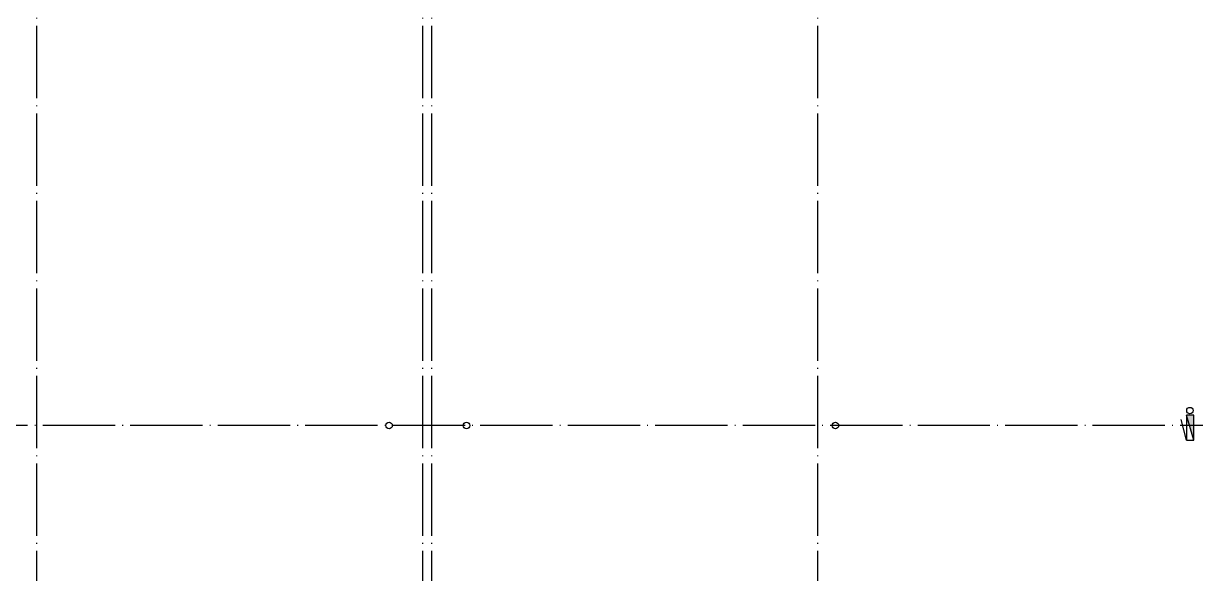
# Model space of a CAD drawing. Extents: x 6843040 to 15500510, y -6507076 to -4940511.
# Drawn here: x 8927249 to 8959670, y -5514608 to -5499395 of the extents above; entities that cross this region are included whole.
import ezdxf

# ---------------------------------------------------------------- set-up
doc = ezdxf.new("R2010")
doc.units = 0
doc.header["$LTSCALE"] = 1000
doc.header["$MEASUREMENT"] = 0
doc.linetypes.add('DOTE', pattern=[2.42, 2, -0.2, 0.02, -0.2])
for name, color, linetype in [('DOTE', 8, 'DOTE'), ('EQUIP_消火栓', 7, 'Continuous'), ('plan-1', 40, 'Continuous'), ('VPIPE-消防', 1, 'Continuous'), ('VPIPE-雨水', 4, 'Continuous')]:
    doc.layers.add(name, color=color, linetype=linetype)

# ---------------------------------------------------------------- blocks, each defined once
blk = doc.blocks.new('$TWTSYS$00000508')
for p, q in [((-0.5, 0.5), (0.324, 1.224)), ((-0.5, 0.5), (-0.5, -0.5)), ((-0.5, -0.5), (0.5, 0.5)), ((0.5, 0.5), (-0.5, 0.5)), ((0.5, -0.5), (0.5, 0.5)), ((-0.5, -0.5), (0.5, -0.5))]:
    blk.add_line(p, q)
blk.add_solid([(0.5, -0.5), (0.5, 0.5), (-0.5, -0.5)])
blk = doc.blocks.new('六层排水消防0922')
at = {"layer": 'VPIPE-消防'}
blk.add_circle((8959515, -5510101), 90, dxfattribs=at)
at = {"layer": 'VPIPE-雨水'}
for centre in [(8937361, -5510511), (8939506, -5510511), (8949707, -5510511)]:
    blk.add_circle(centre, 90, dxfattribs=at)
at = {"layer": 'EQUIP_消火栓', "xscale": 700, "yscale": 200, "zscale": 700, "rotation": 89.99999499104365}
blk.add_blockref('$TWTSYS$00000508', (8959520, -5510573), dxfattribs=at)

msp = doc.modelspace()

# ---------------------------------------------------------------- linework, layer by layer
at = {"layer": 'DOTE'}
for p, q in [((8927624.1, -5554702), (8927624.1, -5485702.5)), ((8938299.1, -5554702), (8938299.1, -5485702.5)), ((8938549.1, -5554702), (8938549.1, -5485702.5)), ((8949224.1, -5554702), (8949224.1, -5485702.5)), ((8872124.1, -5510502), (9004224.1, -5510502))]:
    msp.add_line(p, q, dxfattribs=at)

# ---------------------------------------------------------------- block references
at = {"layer": 'plan-1'}
msp.add_blockref('六层排水消防0922', (0, 0), dxfattribs=at)

doc.saveas('drawing.dxf')
